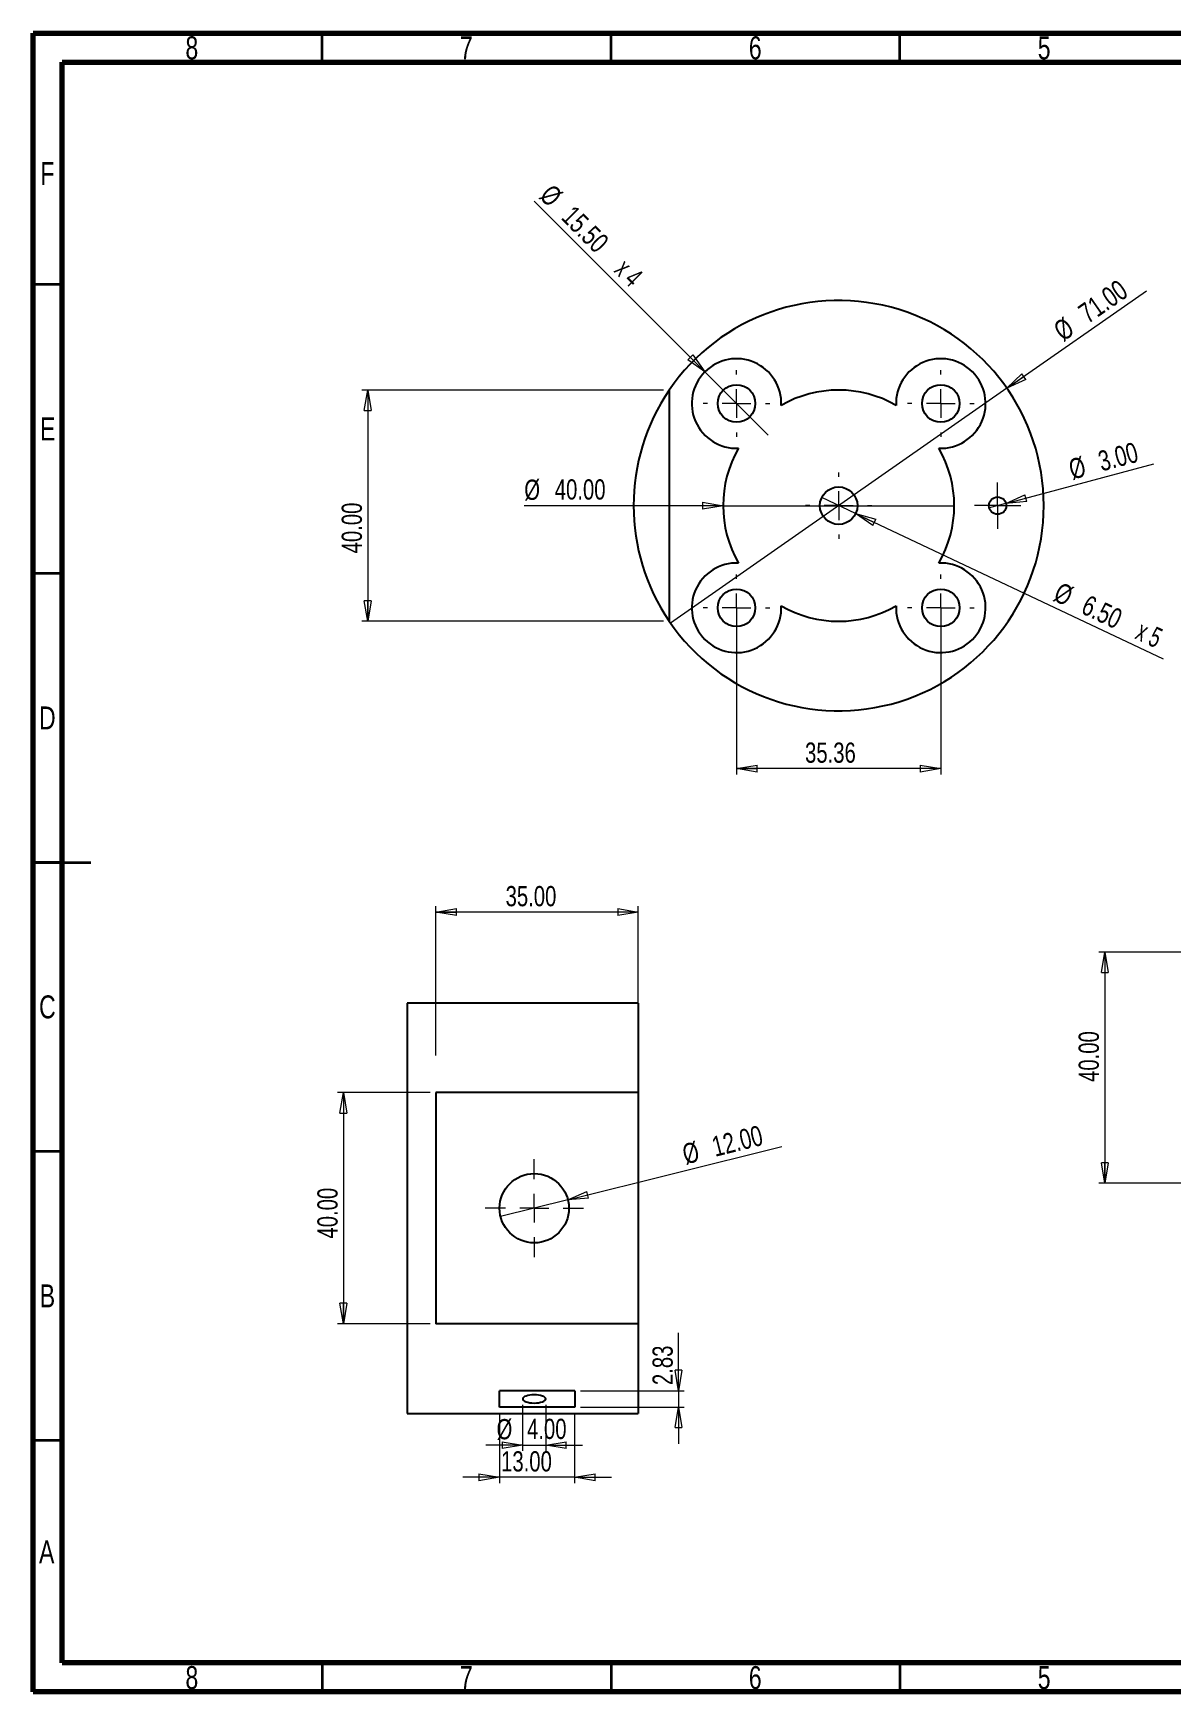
# Model space of a CAD drawing. Header units: millimetres. Extents: x 15 to 415, y 5 to 292.
# Drawn here: x 15 to 211.9, y 5 to 292 of the extents above; entities that cross this region are included whole.
import ezdxf

# ---------------------------------------------------------------- set-up
doc = ezdxf.new("R2010")
doc.units = ezdxf.units.MM
doc.styles.add('SLDTEXTSTYLE0', font='TXT', dxfattribs={"width": 0.75})
doc.styles.add('SLDTEXTSTYLE2', font='TXT', dxfattribs={"width": 0.666667})
doc.dimstyles.new('SLDDIMSTYLE0', dxfattribs={"dimtxt": 3.5, "dimasz": 3.556, "dimexe": 0, "dimexo": 0.0625, "dimgap": 0.875, "dimtad": 1, "dimrnd": 1e-09, "dimzin": 4, "dimdsep": 46, "dimtxsty": 'SLDTEXTSTYLE0', "dimblk1": 'NONE', "dimblk2": 'CLOSED', "dimsah": 1, "dimcen": 0, "dimadec": 0, "dimazin": 1, "dimtfac": 1, "dimtmove": 0, "dimatfit": 3, "dimldrblk": 'NONE', "dimfxl": 1, "dimfrac": 2, "dimtolj": 1, "dimtzin": 12, "dimarcsym": 0})
doc.dimstyles.new('SLDDIMSTYLE1', dxfattribs={"dimtxt": 3.5, "dimasz": 3.556, "dimexe": 0, "dimexo": 0.0625, "dimgap": 0.875, "dimtad": 1, "dimrnd": 1e-09, "dimzin": 4, "dimdsep": 46, "dimtxsty": 'SLDTEXTSTYLE0', "dimblk1": 'NONE', "dimblk2": 'CLOSED', "dimsah": 1, "dimcen": 0, "dimadec": 0, "dimazin": 1, "dimtfac": 1, "dimtmove": 0, "dimatfit": 3, "dimldrblk": 'NONE', "dimfxl": 1, "dimfrac": 2, "dimtolj": 1, "dimtzin": 12, "dimarcsym": 0})
doc.dimstyles.new('SLDDIMSTYLE2', dxfattribs={"dimtxt": 3.5, "dimasz": 3.556, "dimexe": 0, "dimexo": 0.0625, "dimgap": 0.875, "dimtad": 1, "dimrnd": 1e-09, "dimzin": 12, "dimdsep": 46, "dimtxsty": 'SLDTEXTSTYLE0', "dimblk1": 'CLOSED', "dimblk2": 'CLOSED', "dimsah": 1, "dimcen": 0.09, "dimadec": 0, "dimazin": 3, "dimtfac": 1, "dimtofl": 0, "dimtmove": 0, "dimatfit": 3, "dimldrblk": 'CLOSED', "dimfxl": 1, "dimfrac": 2, "dimtolj": 1, "dimtzin": 12, "dimarcsym": 0})
doc.dimstyles.new('SLDDIMSTYLE3', dxfattribs={"dimtxt": 3.5, "dimasz": 3.556, "dimexe": 0, "dimexo": 0.0625, "dimgap": 0.875, "dimtad": 1, "dimrnd": 1e-09, "dimzin": 4, "dimdsep": 46, "dimtxsty": 'SLDTEXTSTYLE0', "dimblk1": 'CLOSED', "dimblk2": 'CLOSED', "dimsah": 1, "dimcen": 0.09, "dimadec": 0, "dimazin": 1, "dimtfac": 1, "dimtofl": 0, "dimtmove": 0, "dimatfit": 3, "dimldrblk": 'CLOSED', "dimfxl": 1, "dimfrac": 2, "dimtolj": 1, "dimtzin": 12, "dimarcsym": 0})
doc.dimstyles.new('SLDDIMSTYLE4', dxfattribs={"dimtxt": 3.5, "dimasz": 3.556, "dimexe": 0, "dimexo": 0.0625, "dimgap": 0.875, "dimtad": 1, "dimrnd": 1e-09, "dimzin": 4, "dimdsep": 46, "dimtxsty": 'SLDTEXTSTYLE0', "dimblk1": 'CLOSED', "dimblk2": 'CLOSED', "dimsah": 1, "dimcen": 0.09, "dimadec": 0, "dimazin": 1, "dimtfac": 1, "dimtmove": 0, "dimatfit": 0, "dimldrblk": 'CLOSED', "dimfxl": 1, "dimfrac": 2, "dimtolj": 1, "dimtzin": 12, "dimarcsym": 0})
doc.dimstyles.new('SLDDIMSTYLE5', dxfattribs={"dimtxt": 3.5, "dimasz": 3.556, "dimexe": 0, "dimexo": 0.0625, "dimgap": 0.875, "dimtad": 1, "dimrnd": 1e-09, "dimzin": 12, "dimdsep": 46, "dimtxsty": 'SLDTEXTSTYLE0', "dimblk1": 'CLOSED', "dimblk2": 'CLOSED', "dimsah": 1, "dimcen": 0.09, "dimadec": 0, "dimazin": 3, "dimtfac": 1, "dimtmove": 0, "dimatfit": 0, "dimldrblk": 'CLOSED', "dimfxl": 1, "dimfrac": 2, "dimtolj": 1, "dimtzin": 12, "dimarcsym": 0})

# ---------------------------------------------------------------- blocks, each defined once
blk = doc.blocks.new('_Closed')
at = {"color": 0, "linetype": 'ByBlock', "lineweight": -2}
for p, q in [((-1, 0.166667), (0, 0)), ((-1, 0.166667), (-1, -0.166667)), ((0, 0), (-1, -0.166667)), ((0, 0), (-1, 0))]:
    blk.add_line(p, q, dxfattribs=at)
blk = doc.blocks.new('_D')
at = {"color": 7, "linetype": 'Continuous', "lineweight": 0}
for q in [(207.7, 247.41), (125.28, 189.94)]:
    blk.add_line((183.52, 230.55), q, dxfattribs=at)
at = {"color": 7, "linetype": 'Continuous', "lineweight": 18, "xscale": 3.556, "yscale": 3.556, "rotation": 214.8933623864}
blk.add_blockref('_Closed', (183.52, 230.55, -20), dxfattribs=at)
at = {"color": 7, "linetype": 'Continuous', "lineweight": 18, "char_height": 3.5, "attachment_point": 1, "rotation": 34.8934, "style": 'SLDTEXTSTYLE0'}
for s, insert in [('71.00', (195.54, 244.5)), ('%%c', (191.24, 241.44))]:
    blk.add_mtext(s, dxfattribs=dict(at, insert=insert))
blk = doc.blocks.new('_None')
blk = doc.blocks.new('_D_1')
at = {"color": 7, "linetype": 'Continuous', "lineweight": 0}
for q in [(151.46, 211.63), (210.58, 183.75)]:
    blk.add_line((157.34, 208.86), q, dxfattribs=at)
at = {"color": 7, "linetype": 'Continuous', "lineweight": 18, "xscale": 3.556, "yscale": 3.556, "rotation": 154.7543216311}
blk.add_blockref('_Closed', (157.34, 208.86, -20), dxfattribs=at)
at = {"color": 7, "linetype": 'Continuous', "lineweight": 18, "char_height": 3.5, "attachment_point": 1, "rotation": 334.7543}
for s, insert, style in [('%%c', (192.83, 197.11), 'SLDTEXTSTYLE0'), ('6.50', (197.63, 194.9), 'SLDTEXTSTYLE0'), ('x 5', (207.01, 190.48), 'SLDTEXTSTYLE2')]:
    blk.add_mtext(s, dxfattribs=dict(at, insert=insert, style=style))
blk = doc.blocks.new('_D_2')
at = {"color": 7, "linetype": 'Continuous', "lineweight": 0}
for q in [(208.92, 217.48), (180.45, 209.86)]:
    blk.add_line((183.35, 210.63), q, dxfattribs=at)
at = {"color": 7, "linetype": 'Continuous', "lineweight": 18, "xscale": 3.556, "yscale": 3.556, "rotation": 195}
blk.add_blockref('_Closed', (183.35, 210.63, -20), dxfattribs=at)
at = {"color": 7, "linetype": 'Continuous', "lineweight": 18, "char_height": 3.5, "attachment_point": 1, "rotation": 15, "style": 'SLDTEXTSTYLE0'}
for s, insert in [('3.00', (199, 219.53)), ('%%c', (193.92, 218.11))]:
    blk.add_mtext(s, dxfattribs=dict(at, insert=insert))
blk = doc.blocks.new('_D_3')
at = {"color": 7, "linetype": 'Continuous', "lineweight": 0}
for p, q in [((136.72, 191.57), (136.72, 163.74)), ((172.08, 191.57), (172.08, 163.74)), ((172.08, 164.74), (136.72, 164.74))]:
    blk.add_line(p, q, dxfattribs=at)
at = {"color": 7, "linetype": 'Continuous', "lineweight": 18, "xscale": 3.556, "yscale": 3.556, "rotation": 180}
blk.add_blockref('_Closed', (136.72, 164.74, -20), dxfattribs=at)
at = {"color": 7, "linetype": 'Continuous', "lineweight": 18, "xscale": 3.556, "yscale": 3.556}
blk.add_blockref('_Closed', (172.08, 164.74, -20), dxfattribs=at)
at = {"color": 7, "linetype": 'Continuous', "lineweight": 18, "insert": (148.58, 169.26), "char_height": 3.5, "attachment_point": 1, "style": 'SLDTEXTSTYLE0'}
blk.add_mtext('35.36', dxfattribs=at)
blk = doc.blocks.new('_D_4')
at = {"color": 7, "linetype": 'Continuous', "lineweight": 0}
for q in [(99.99, 210.24), (174.4, 210.24)]:
    blk.add_line((134.4, 210.24), q, dxfattribs=at)
at = {"color": 7, "linetype": 'Continuous', "lineweight": 18, "xscale": 3.556, "yscale": 3.556}
blk.add_blockref('_Closed', (134.4, 210.24, -20), dxfattribs=at)
at = {"color": 7, "linetype": 'Continuous', "lineweight": 18, "char_height": 3.5, "attachment_point": 1, "style": 'SLDTEXTSTYLE0'}
for s, insert in [('%%c', (99.99, 214.75)), ('40.00', (105.27, 214.8))]:
    blk.add_mtext(s, dxfattribs=dict(at, insert=insert))
blk = doc.blocks.new('_D_5')
at = {"color": 7, "linetype": 'Continuous', "lineweight": 0}
for q in [(101.72, 262.93), (142.2, 222.44)]:
    blk.add_line((131.24, 233.4), q, dxfattribs=at)
at = {"color": 7, "linetype": 'Continuous', "lineweight": 18, "xscale": 3.556, "yscale": 3.556, "rotation": 315}
blk.add_blockref('_Closed', (131.24, 233.4, -20), dxfattribs=at)
at = {"color": 7, "linetype": 'Continuous', "lineweight": 18, "char_height": 3.5, "attachment_point": 1, "rotation": 315}
for s, insert, style in [('%%c', (104.9, 266.11), 'SLDTEXTSTYLE0'), ('15.50', (108.67, 262.42), 'SLDTEXTSTYLE0'), ('x 4', (117.83, 253.26), 'SLDTEXTSTYLE2')]:
    blk.add_mtext(s, dxfattribs=dict(at, insert=insert, style=style))
blk = doc.blocks.new('_D_6')
at = {"color": 7, "linetype": 'Continuous', "lineweight": 0}
for p, q in [((124.07, 230.24), (71.9, 230.24)), ((72.9, 230.24), (72.9, 190.24)), ((124.07, 190.24), (71.9, 190.24))]:
    blk.add_line(p, q, dxfattribs=at)
at = {"color": 7, "linetype": 'Continuous', "lineweight": 18, "xscale": 3.556, "yscale": 3.556}
for p, rotation in [((72.9, 230.24, -20), 90), ((72.9, 190.24, -20), 270)]:
    blk.add_blockref('_Closed', p, dxfattribs=dict(at, rotation=rotation))
at = {"color": 7, "linetype": 'Continuous', "lineweight": 18, "insert": (68.39, 201.99), "char_height": 3.5, "attachment_point": 1, "rotation": 90, "style": 'SLDTEXTSTYLE0'}
blk.add_mtext('40.00', dxfattribs=at)
blk = doc.blocks.new('SW_CENTERMARKSYMBOL_0')
at = {"color": 0, "linetype": 'Continuous', "lineweight": 18}
for p, q in [((0, 5), (0, 5.75)), ((-5, 0), (-5.75, 0)), ((0, 0), (-2.5, 0)), ((0, 0), (0, 2.5)), ((0, 0), (0, -2.5)), ((0, 0), (2.5, 0)), ((5, 0), (5.75, 0)), ((0, -5), (0, -5.75))]:
    blk.add_line(p, q, dxfattribs=at)
blk = doc.blocks.new('SW_CENTERMARKSYMBOL_1')
at = {"color": 0, "linetype": 'Continuous', "lineweight": 18}
for p, q in [((0, 5), (0, 5.75)), ((-5, 0), (-5.75, 0)), ((0, 0), (-2.5, 0)), ((0, 0), (0, 2.5)), ((0, 0), (0, -2.5)), ((0, 0), (2.5, 0)), ((5, 0), (5.75, 0)), ((0, -5), (0, -5.75))]:
    blk.add_line(p, q, dxfattribs=at)
blk = doc.blocks.new('SW_CENTERMARKSYMBOL_2')
at = {"color": 0, "linetype": 'Continuous', "lineweight": 18}
for p, q in [((0, 5), (0, 5.75)), ((-5, 0), (-5.75, 0)), ((0, 0), (-2.5, 0)), ((0, 0), (0, 2.5)), ((0, 0), (0, -2.5)), ((0, 0), (2.5, 0)), ((5, 0), (5.75, 0)), ((0, -5), (0, -5.75))]:
    blk.add_line(p, q, dxfattribs=at)
blk = doc.blocks.new('SW_CENTERMARKSYMBOL_3')
at = {"color": 0, "linetype": 'Continuous', "lineweight": 18}
for p, q in [((0, 5), (0, 5.75)), ((-5, 0), (-5.75, 0)), ((0, 0), (-2.5, 0)), ((0, 0), (0, 2.5)), ((0, 0), (0, -2.5)), ((0, 0), (2.5, 0)), ((5, 0), (5.75, 0)), ((0, -5), (0, -5.75))]:
    blk.add_line(p, q, dxfattribs=at)
blk = doc.blocks.new('SW_CENTERMARKSYMBOL_4')
at = {"color": 0, "linetype": 'Continuous', "lineweight": 18}
for p, q in [((0, 5), (0, 5.75)), ((-5, 0), (-5.75, 0)), ((0, 0), (-2.5, 0)), ((0, 0), (0, 2.5)), ((0, 0), (0, -2.5)), ((0, 0), (2.5, 0)), ((5, 0), (5.75, 0)), ((0, -5), (0, -5.75))]:
    blk.add_line(p, q, dxfattribs=at)
blk = doc.blocks.new('SW_CENTERMARKSYMBOL_5')
at = {"color": 0, "linetype": 'Continuous', "lineweight": 18}
for p, q in [((0, 2.5), (0, 4)), ((-2.5, 0), (-4, 0)), ((0, 0), (-2.5, 0)), ((0, 0), (0, 2.5)), ((0, 0), (0, -2.5)), ((0, 0), (2.5, 0)), ((2.5, 0), (4, 0)), ((0, -2.5), (0, -4))]:
    blk.add_line(p, q, dxfattribs=at)
blk = doc.blocks.new('_D_9')
at = {"color": 7, "linetype": 'Continuous', "lineweight": 0}
for p, q in [((245.62, 133), (199.45, 133)), ((200.45, 133), (200.45, 93)), ((239.45, 93), (199.45, 93))]:
    blk.add_line(p, q, dxfattribs=at)
at = {"color": 7, "linetype": 'Continuous', "lineweight": 18, "xscale": 3.556, "yscale": 3.556}
for p, rotation in [((200.45, 133), 90), ((200.45, 93), 270)]:
    blk.add_blockref('_Closed', p, dxfattribs=dict(at, rotation=rotation))
at = {"color": 7, "linetype": 'Continuous', "lineweight": 18, "insert": (195.93, 110.53), "char_height": 3.5, "attachment_point": 1, "rotation": 90, "style": 'SLDTEXTSTYLE0'}
blk.add_mtext('40.00', dxfattribs=at)
blk = doc.blocks.new('_D_14')
at = {"color": 7, "linetype": 'Continuous', "lineweight": 0}
for q in [(144.57, 99.35), (95.89, 87.23)]:
    blk.add_line((107.53, 90.13), q, dxfattribs=at)
at = {"color": 7, "linetype": 'Continuous', "lineweight": 18, "xscale": 3.556, "yscale": 3.556, "rotation": 193.9767525888}
blk.add_blockref('_Closed', (107.53, 90.13), dxfattribs=at)
at = {"color": 7, "linetype": 'Continuous', "lineweight": 18, "char_height": 3.5, "attachment_point": 1, "rotation": 13.9768, "style": 'SLDTEXTSTYLE0'}
for s, insert in [('12.00', (132.17, 100.96)), ('%%c', (127.06, 99.63))]:
    blk.add_mtext(s, dxfattribs=dict(at, insert=insert))
blk = doc.blocks.new('_D_15')
at = {"color": 7, "linetype": 'Continuous', "lineweight": 0}
for p, q in [((84.71, 115.11), (84.71, 140.92)), ((119.71, 115.11), (119.71, 140.92)), ((119.71, 139.92), (84.71, 139.92))]:
    blk.add_line(p, q, dxfattribs=at)
at = {"color": 7, "linetype": 'Continuous', "lineweight": 18, "xscale": 3.556, "yscale": 3.556, "rotation": 180}
blk.add_blockref('_Closed', (84.71, 139.92), dxfattribs=at)
at = {"color": 7, "linetype": 'Continuous', "lineweight": 18, "xscale": 3.556, "yscale": 3.556}
blk.add_blockref('_Closed', (119.71, 139.92), dxfattribs=at)
at = {"color": 7, "linetype": 'Continuous', "lineweight": 18, "insert": (96.76, 144.43), "char_height": 3.5, "attachment_point": 1, "style": 'SLDTEXTSTYLE0'}
blk.add_mtext('35.00', dxfattribs=at)
blk = doc.blocks.new('_D_16')
at = {"color": 7, "linetype": 'Continuous', "lineweight": 0}
for p, q in [((83.71, 108.68), (67.69, 108.68)), ((68.69, 108.68), (68.69, 68.68)), ((83.71, 68.68), (67.69, 68.68))]:
    blk.add_line(p, q, dxfattribs=at)
at = {"color": 7, "linetype": 'Continuous', "lineweight": 18, "xscale": 3.556, "yscale": 3.556}
for p, rotation in [((68.69, 108.68), 90), ((68.69, 68.68), 270)]:
    blk.add_blockref('_Closed', p, dxfattribs=dict(at, rotation=rotation))
at = {"color": 7, "linetype": 'Continuous', "lineweight": 18, "insert": (64.18, 83.43), "char_height": 3.5, "attachment_point": 1, "rotation": 90, "style": 'SLDTEXTSTYLE0'}
blk.add_mtext('40.00', dxfattribs=at)
blk = doc.blocks.new('_D_17')
at = {"color": 7, "linetype": 'Continuous', "lineweight": 0}
for p, q in [((99.71, 54.68), (99.71, 46.68)), ((103.71, 54.68), (103.71, 46.68)), ((99.71, 47.68), (93.36, 47.68)), ((99.71, 47.68), (103.71, 47.68)), ((103.71, 47.68), (110.06, 47.68))]:
    blk.add_line(p, q, dxfattribs=at)
at = {"color": 7, "linetype": 'Continuous', "lineweight": 18, "xscale": 3.556, "yscale": 3.556}
blk.add_blockref('_Closed', (99.71, 47.68), dxfattribs=at)
at = {"color": 7, "linetype": 'Continuous', "lineweight": 18, "xscale": 3.556, "yscale": 3.556, "rotation": 180}
blk.add_blockref('_Closed', (103.71, 47.68), dxfattribs=at)
at = {"color": 7, "linetype": 'Continuous', "lineweight": 18, "char_height": 3.5, "attachment_point": 1, "style": 'SLDTEXTSTYLE0'}
for s, insert in [('%%c', (95.19, 52.2)), ('4.00', (100.47, 52.25))]:
    blk.add_mtext(s, dxfattribs=dict(at, insert=insert))
blk = doc.blocks.new('_D_18')
at = {"color": 7, "linetype": 'Continuous', "lineweight": 0}
for p, q in [((95.71, 53.27), (95.71, 41.12)), ((108.71, 53.27), (108.71, 41.12)), ((95.71, 42.12), (89.36, 42.12)), ((108.71, 42.12), (95.71, 42.12)), ((108.71, 42.12), (115.06, 42.12))]:
    blk.add_line(p, q, dxfattribs=at)
at = {"color": 7, "linetype": 'Continuous', "lineweight": 18, "xscale": 3.556, "yscale": 3.556}
blk.add_blockref('_Closed', (95.71, 42.12), dxfattribs=at)
at = {"color": 7, "linetype": 'Continuous', "lineweight": 18, "xscale": 3.556, "yscale": 3.556, "rotation": 180}
blk.add_blockref('_Closed', (108.71, 42.12), dxfattribs=at)
at = {"color": 7, "linetype": 'Continuous', "lineweight": 18, "insert": (95.98, 46.63), "char_height": 3.5, "attachment_point": 1, "style": 'SLDTEXTSTYLE0'}
blk.add_mtext('13.00', dxfattribs=at)
blk = doc.blocks.new('_D_19')
at = {"color": 7, "linetype": 'Continuous', "lineweight": 0}
for p, q in [((126.69, 57.1), (126.69, 67.14)), ((109.71, 57.1), (127.69, 57.1)), ((126.69, 57.1), (126.69, 54.27)), ((109.71, 54.27), (127.69, 54.27)), ((126.69, 54.27), (126.69, 47.92))]:
    blk.add_line(p, q, dxfattribs=at)
at = {"color": 7, "linetype": 'Continuous', "lineweight": 18, "xscale": 3.556, "yscale": 3.556}
for p, rotation in [((126.69, 57.1), 270), ((126.69, 54.27), 90)]:
    blk.add_blockref('_Closed', p, dxfattribs=dict(at, rotation=rotation))
at = {"color": 7, "linetype": 'Continuous', "lineweight": 18, "insert": (122.18, 58.08), "char_height": 3.5, "attachment_point": 1, "rotation": 90, "style": 'SLDTEXTSTYLE0'}
blk.add_mtext('2.83', dxfattribs=at)
blk = doc.blocks.new('SW_CENTERMARKSYMBOL_6')
at = {"color": 0, "linetype": 'Continuous', "lineweight": 18}
for p, q in [((0, 5), (0, 8.5)), ((-5, 0), (-8.5, 0)), ((0, 0), (-2.5, 0)), ((0, 0), (0, 2.5)), ((0, 0), (0, -2.5)), ((0, 0), (2.5, 0)), ((5, 0), (8.5, 0)), ((0, -5), (0, -8.5))]:
    blk.add_line(p, q, dxfattribs=at)

msp = doc.modelspace()

# ---------------------------------------------------------------- linework, layer by layer
at = {"color": 7, "linetype": 'Continuous', "lineweight": 70}
for p, q in [((15, 5), (15, 292)), ((15, 292), (415, 292)), ((20, 10), (20, 287)), ((20, 287), (410, 287)), ((410, 10), (20, 10)), ((415, 5), (15, 5))]:
    msp.add_line(p, q, dxfattribs=at)
at = {"color": 7, "linetype": 'Continuous', "lineweight": 35}
for p, q in [((65, 287), (65, 292)), ((115, 287), (115, 292)), ((165, 287), (165, 292)), ((20, 248.5), (15, 248.5)), ((20, 198.5), (15, 198.5)), ((15, 148.5), (25, 148.5)), ((20, 148.5), (15, 148.5)), ((20, 98.5), (15, 98.5)), ((20, 48.5), (15, 48.5)), ((65, 10), (65, 5)), ((115, 10), (115, 5)), ((165, 10), (165, 5))]:
    msp.add_line(p, q, dxfattribs=at)
at = {"color": 7, "linetype": 'Continuous', "lineweight": 25}
for p, q in [((125.071, 230.245), (125.071, 190.245)), ((119.713, 124.182), (79.713, 124.182)), ((79.713, 124.182), (79.713, 53.182)), ((119.713, 124.182), (119.713, 108.682)), ((119.713, 108.682), (84.713, 108.682)), ((84.713, 108.682), (84.713, 68.682)), ((119.713, 108.682), (119.713, 68.682)), ((119.713, 68.682), (84.713, 68.682)), ((119.713, 68.682), (119.713, 53.182)), ((108.713, 57.095), (95.713, 57.095)), ((95.713, 54.269), (95.713, 57.095)), ((108.713, 57.095), (108.713, 54.269)), ((79.713, 53.182), (119.713, 53.182)), ((108.713, 54.269), (95.713, 54.269))]:
    msp.add_line(p, q, dxfattribs=at)
at = {"color": 7, "linetype": 'Continuous', "lineweight": 25, "flags": 128}
msp.add_lwpolyline([(101.713, 54.976), (102.103, 54.989), (102.478, 55.029), (102.824, 55.095), (103.127, 55.183), (103.375, 55.29), (103.56, 55.412), (103.674, 55.544), (103.713, 55.682), (103.674, 55.82), (103.56, 55.952), (103.375, 56.075), (103.127, 56.182), (102.824, 56.27), (102.478, 56.335), (102.103, 56.375), (101.713, 56.389), (101.322, 56.375), (100.947, 56.335), (100.601, 56.27), (100.298, 56.182), (100.05, 56.075), (99.865, 55.952), (99.751, 55.82), (99.713, 55.682), (99.751, 55.544), (99.865, 55.412), (100.05, 55.29), (100.298, 55.183), (100.601, 55.095), (100.947, 55.029), (101.322, 54.989), (101.713, 54.976)], dxfattribs=at)
at = {"color": 7, "linetype": 'Continuous', "lineweight": 25}
for centre, radius in [((136.723, 227.922), 3.25), ((172.079, 227.922), 3.25), ((154.401, 210.245), 3.25), ((181.901, 210.245), 1.5), ((136.723, 192.567), 3.25), ((172.079, 192.567), 3.25), ((101.713, 88.682), 6)]:
    msp.add_circle(centre, radius, dxfattribs=at)
for centre, radius, start, end in [((154.401, 210.245), 35.5, 214.28989, 145.71011), ((136.723, 227.922), 7.75, 357.63824, 272.36176), ((172.079, 227.922), 7.75, 267.63824, 182.36176), ((154.401, 210.245), 35.5, 145.71011, 214.28989), ((154.401, 210.245), 20, 60.21725, 119.78275), ((154.401, 210.245), 20, 150.21725, 209.78275), ((154.401, 210.245), 20, 330.21725, 29.78275), ((136.723, 192.567), 7.75, 87.63824, 2.36176), ((172.079, 192.567), 7.75, 177.63824, 92.36176), ((154.401, 210.245), 20, 240.21725, 299.78275)]:
    msp.add_arc(centre, radius, start, end, dxfattribs=at)

# ---------------------------------------------------------------- block references
at = {"color": 7, "linetype": 'Continuous', "lineweight": 0}
for name, p in [('SW_CENTERMARKSYMBOL_4', (136.723, 227.922)), ('SW_CENTERMARKSYMBOL_1', (172.079, 227.922)), ('SW_CENTERMARKSYMBOL_0', (154.401, 210.245)), ('SW_CENTERMARKSYMBOL_5', (181.901, 210.245)), ('SW_CENTERMARKSYMBOL_3', (136.723, 192.567)), ('SW_CENTERMARKSYMBOL_2', (172.079, 192.567)), ('SW_CENTERMARKSYMBOL_6', (101.713, 88.682))]:
    msp.add_blockref(name, p, dxfattribs=at)

# ---------------------------------------------------------------- texts
at = {"color": 7, "linetype": 'Continuous', "lineweight": 0, "char_height": 3.969, "attachment_point": 2, "style": 'SLDTEXTSTYLE0'}
for s, insert in [('8', (42.46, 291.449)), ('7', (89.96, 291.449)), ('6', (139.96, 291.449)), ('5', (189.96, 291.449)), ('F', (17.458, 269.699)), ('E', (17.508, 225.503)), ('D', (17.453, 175.503)), ('C', (17.459, 125.503)), ('B', (17.471, 75.503)), ('A', (17.34, 31.199)), ('8', (42.46, 9.449)), ('7', (89.96, 9.449)), ('6', (139.96, 9.449)), ('5', (189.96, 9.449))]:
    msp.add_mtext(s, dxfattribs=dict(at, insert=insert))

# ---------------------------------------------------------------- dimensions: what is measured, and where the dimension line sits
at = {"color": 7, "linetype": 'Continuous', "lineweight": 18}
for p1, p2, text, picture, middle in [((142.203, 222.442), (131.243, 233.403), '<> x 4', '_D_5', (110.245, 254.401)), ((151.461, 211.631), (157.341, 208.859), '<> x 5', '_D_1', (200.815, 188.359))]:
    dim = msp.add_diameter_dim_2p(p1=p1, p2=p2, text=text, dimstyle='SLDDIMSTYLE1', dxfattribs=at)
    dim.commit()
    dim.dimension.update_dxf_attribs({"geometry": picture, "text_midpoint": middle, "dimtype": 163})
for p1, p2, picture, middle in [((125.283, 189.937), (183.519, 230.553), '_D', (200.815, 242.615)), ((180.452, 209.857), (183.35, 210.633), '_D_2', (202.177, 215.678)), ((174.401, 210.245), (134.401, 210.245), '_D_4', (108.363, 210.245)), ((95.89, 87.233), (107.535, 90.131), '_D_14', (136.466, 97.332))]:
    dim = msp.add_diameter_dim_2p(p1=p1, p2=p2, dimstyle='SLDDIMSTYLE0', dxfattribs=at)
    dim.commit()
    dim.dimension.update_dxf_attribs({"geometry": picture, "text_midpoint": middle, "dimtype": 163})
for base, p1, p2, dimstyle, picture, middle in [((72.901, 190.245), (125.071, 230.245), (125.071, 190.245), 'SLDDIMSTYLE3', '_D_6', (72.901, 207.808)), ((200.445, 93.003), (246.615, 133.003), (240.445, 93.003), 'SLDDIMSTYLE3', '_D_9', (200.445, 116.351)), ((68.693, 68.682), (84.713, 108.682), (84.713, 68.682), 'SLDDIMSTYLE3', '_D_16', (68.693, 89.249)), ((126.691, 54.269), (108.713, 57.095), (108.713, 54.269), 'SLDDIMSTYLE5', '_D_19', (126.691, 62.61))]:
    dim = msp.add_linear_dim(base=base, p1=p1, p2=p2, angle=90, dimstyle=dimstyle, dxfattribs=at)
    dim.commit()
    dim.dimension.update_dxf_attribs({"geometry": picture, "text_midpoint": middle, "dimtype": 160})
for base, p1, p2, dimstyle, picture, middle in [((136.723, 164.745), (172.079, 192.567), (136.723, 192.567), 'SLDDIMSTYLE2', '_D_3', (154.401, 164.745)), ((84.713, 139.923), (119.713, 114.11), (84.713, 114.11), 'SLDDIMSTYLE3', '_D_15', (102.579, 139.923)), ((95.713, 42.116), (108.713, 54.269), (95.713, 54.269), 'SLDDIMSTYLE4', '_D_18', (101.797, 42.116))]:
    dim = msp.add_linear_dim(base=base, p1=p1, p2=p2, dimstyle=dimstyle, dxfattribs=at)
    dim.commit()
    dim.dimension.update_dxf_attribs({"geometry": picture, "text_midpoint": middle, "dimtype": 160})
dim = msp.add_linear_dim(base=(103.713, 47.685), p1=(99.713, 55.682), p2=(103.713, 55.682), text='%%c<>', dimstyle='SLDDIMSTYLE4', dxfattribs=at)
dim.commit()
dim.dimension.update_dxf_attribs({"geometry": '_D_17', "text_midpoint": (102.354, 47.685), "dimtype": 160})

doc.saveas('drawing.dxf')
